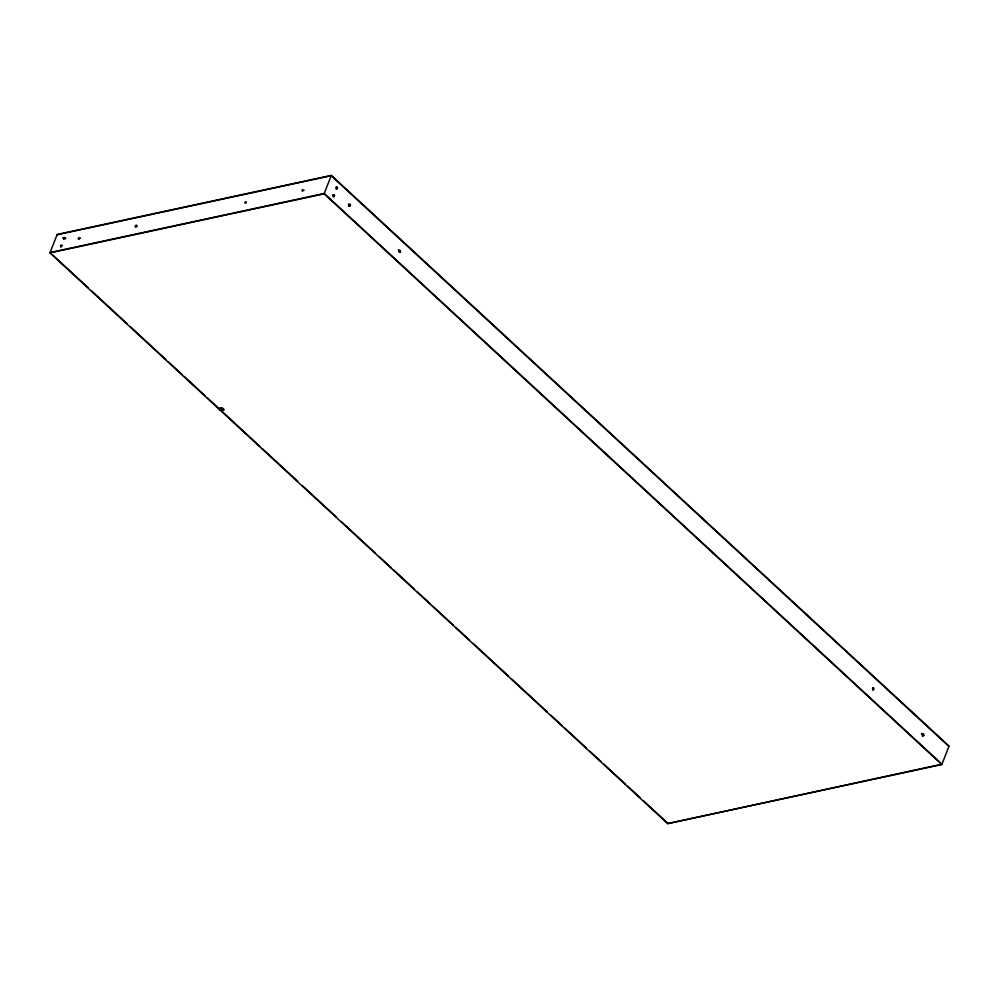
<?xml version="1.0" encoding="UTF-8"?>
<svg xmlns="http://www.w3.org/2000/svg" width="999" height="999" viewBox="0 0 999 999"><rect width="100%" height="100%" fill="white"/><g stroke="black" fill="none" stroke-linecap="round" stroke-linejoin="round"><path stroke-width="1.5" d="M63.849 239.335C66.309 234.465 60.577 240.672 65.472 237.837M135.739 227.335L137.325 225.861M921.553 734.652L922.851 734.352L922.577 736.151M302.385 191.221L302.734 190.522M49.95 252.909L57.18 234.453L331.343 175.374L949.05 746.091L941.82 764.547L667.657 823.626L49.95 252.909L324.113 193.831L941.82 764.547M324.113 193.831L331.343 175.374M667.657 823.626L941.957 764.198L324.25 193.469L50.087 252.547M78.884 239.173C81.631 235.439 75.812 239.573 79.183 238.749M245.529 203.259C248.326 199.475 242.445 203.684 245.829 202.834M399.388 252.21L398.751 250.237M61.226 246.041L61.026 247.24M61.451 245.891C61.651 242.707 58.454 248.576 62.475 245.467M136.301 226.261C137.587 222.989 132.942 227.922 136.101 226.473M302.947 190.359C302.759 187.687 300.412 192.382 304.133 190.222M348.501 204.258L348.776 206.318M349.363 206.293L349.088 204.233M79.371 238.474L80.407 238.124M872.714 690.084L872.626 687.949M57.043 234.802L331.193 175.737L948.913 746.453M336.076 189.286L336.825 188.274L336.188 187.1M333.079 196.915L333.841 195.904L333.204 194.73M62.775 237.812L65.684 238.736M398.301 249.987L400.587 252.098M921.54 733.416L923.825 735.539M52.385 254.67L87.912 287.487M91.346 290.672L126.873 323.489M130.307 326.673L165.834 359.49M168.132 361.613L181.88 374.313M184.178 376.436L204.807 395.492M207.093 397.614L220.854 410.314M223.139 412.437L259.815 446.316M262.1 448.439L297.627 481.256M302.21 485.502L336.601 517.257M341.183 521.49L375.562 553.259M378.996 556.443L391.608 568.081M393.893 570.204L414.523 589.26M416.82 591.383L430.569 604.083M432.867 606.206L453.496 625.262M455.781 627.384L469.542 640.084M472.977 643.269L508.503 676.086M511.938 679.27L547.464 712.087M550.911 715.272L562.362 725.861M564.66 727.971L586.438 748.089M589.872 751.273L601.336 761.85M603.621 763.973L625.399 784.09M627.684 786.213L640.297 797.851M643.731 801.036L667.807 823.263M221.166 409.915A2.098 1.074 21.4 0 1 220.367 407.842A2.098 1.074 21.4 0 1 223.676 409.14A2.098 1.074 21.4 0 1 221.678 410.114M333.191 195.18C334.153 199.5 335.639 192.67 333.191 195.18M336.188 187.55C337.138 191.87 338.636 185.04 336.188 187.55M349.113 204.683C350.05 208.916 351.511 202.223 349.113 204.683M398.963 250.749C399.9 254.982 401.373 248.289 398.963 250.749M872.639 688.386C873.576 692.619 875.037 685.926 872.639 688.386M922.502 734.452C923.438 738.686 924.899 731.992 922.502 734.452M220.167 409.702A2.098 1.074 21.4 0 0 223.564 410.277A2.098 1.074 21.4 0 0 221.291 408.166A2.098 1.074 21.4 0 0 220.167 409.702"/></g></svg>
